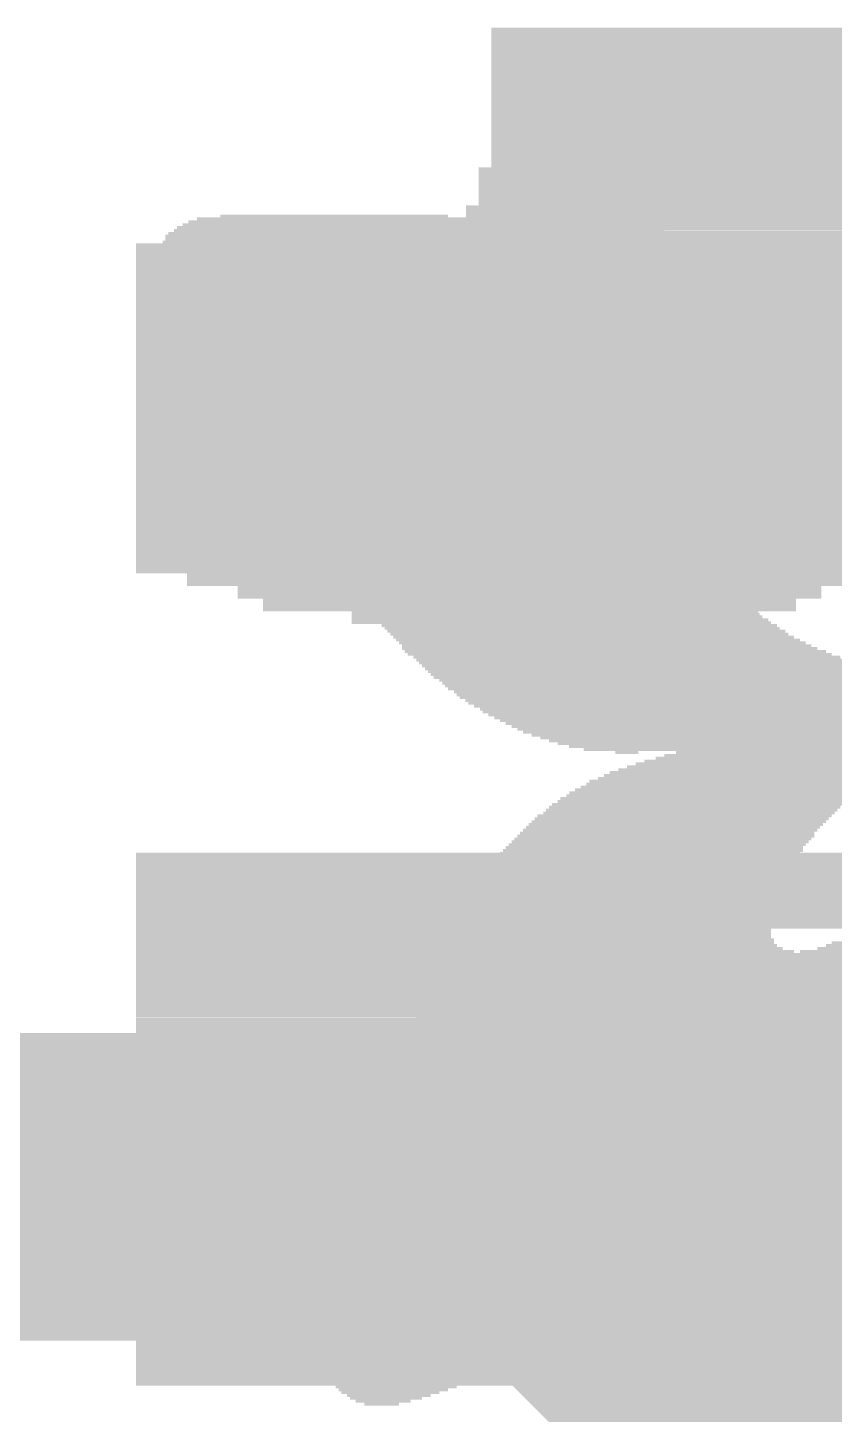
# Model space of a CAD drawing. Extents: x -0.2 to 25.6, y -0.2 to 38.2.
# Drawn here: x 2.891 to 3.956, y 4.653 to 6.484 of the extents above; entities that cross this region are included whole.
import ezdxf

# ---------------------------------------------------------------- set-up
doc = ezdxf.new("R2010")
doc.units = 0
for name, color, linetype in [('1', 12, 'CONTINUOUS'), ('21', 40, 'CONTINUOUS'), ('22', 6, 'CONTINUOUS')]:
    doc.layers.add(name, color=color, linetype=linetype)

# ---------------------------------------------------------------- blocks, each defined once
blk = doc.blocks.new('RECT')
blk.add_solid([(-0.5, -0.5), (0.5, -0.5), (-0.5, 0.5), (0.5, 0.5)])

msp = doc.modelspace()

# ---------------------------------------------------------------- linework, layer by layer
at = {"layer": '1', "const_width": 0.4064}
for points in [[(1.651, 4.953), (3.556, 4.953)], [(3.556, 4.953), (4.8786, 3.6304)]]:
    msp.add_lwpolyline(points, dxfattribs=at)
at = {"layer": '1', "const_width": 0.2032}
for points in [[(3.6278, 5.0248, 1), (3.4842, 4.8812)], [(3.556, 4.8514, 1), (3.556, 5.0546)]]:
    msp.add_lwpolyline(points, format="xyb", dxfattribs=at)

# ---------------------------------------------------------------- block references
at = {"layer": '21'}
for p, xscale, yscale in [((3.3909, 6.2281), 0.5754, 0.0038), ((3.3833, 6.2319), 0.5372, 0.0038), ((3.2957, 6.2357), 0.3009, 0.0038), ((3.4157, 6.209), 0.6858, 0.0038), ((3.4119, 6.2128), 0.6705, 0.0038), ((3.4081, 6.2167), 0.6477, 0.0039), ((3.4024, 6.2205), 0.6287, 0.0038), ((3.3985, 6.2243), 0.6058, 0.0038), ((3.4366, 6.19), 0.7506, 0.0038), ((3.429, 6.1976), 0.7278, 0.0038), ((3.4328, 6.1938), 0.7354, 0.0038), ((3.4252, 6.2014), 0.7124, 0.0038), ((3.4214, 6.2052), 0.6972, 0.0038), ((3.4481, 6.1747), 0.7887, 0.0038), ((3.4385, 6.1862), 0.762, 0.0038), ((3.4423, 6.1824), 0.7696, 0.0038), ((3.4462, 6.1786), 0.7773, 0.0039), ((3.4576, 6.1595), 0.8153, 0.0038), ((3.4614, 6.1557), 0.823, 0.0038), ((3.4519, 6.1671), 0.8039, 0.0038), ((3.4557, 6.1633), 0.8115, 0.0038), ((3.45, 6.1709), 0.7925, 0.0038), ((3.4671, 6.1443), 0.842, 0.0038), ((3.4633, 6.1519), 0.8268, 0.0038), ((3.4671, 6.1481), 0.8344, 0.0038), ((3.4709, 6.1405), 0.842, 0.0039), ((3.4728, 6.1366), 0.8458, 0.0038), ((3.4766, 6.1328), 0.8534, 0.0038), ((3.4786, 6.129), 0.8573, 0.0038), ((3.4805, 6.1252), 0.8611, 0.0038), ((3.4843, 6.1214), 0.8611, 0.0038), ((3.4862, 6.1176), 0.8649, 0.0038), ((3.4881, 6.1138), 0.8687, 0.0038), ((3.4919, 6.11), 0.8687, 0.0038), ((3.4938, 6.1062), 0.8725, 0.0038), ((3.4994, 6.0985), 0.8763, 0.0038), ((3.4976, 6.1024), 0.8725, 0.0039), ((3.5032, 6.0947), 0.8763, 0.0038), ((3.5072, 6.0909), 0.8763, 0.0038), ((3.5072, 6.0871), 0.8763, 0.0038), ((3.511, 6.0833), 0.8763, 0.0038), ((3.5148, 6.0795), 0.8763, 0.0038), ((3.5167, 6.0757), 0.8801, 0.0038), ((3.5186, 6.0719), 0.8763, 0.0038), ((3.5224, 6.0681), 0.8763, 0.0038), ((3.5243, 6.0643), 0.8801, 0.0039), ((3.5281, 6.0604), 0.8801, 0.0038), ((3.53, 6.0566), 0.8763, 0.0038), ((3.5356, 6.049), 0.8801, 0.0038), ((3.5338, 6.0528), 0.8763, 0.0038), ((3.5375, 6.0452), 0.8763, 0.0038), ((3.5413, 6.0414), 0.8763, 0.0038), ((3.5453, 6.0376), 0.8763, 0.0038), ((3.5453, 6.0338), 0.8763, 0.0038), ((3.5491, 6.03), 0.8763, 0.0038), ((3.5529, 6.0262), 0.8763, 0.0039), ((3.5529, 6.0223), 0.8763, 0.0038), ((3.5567, 6.0185), 0.8763, 0.0038), ((3.6729, 6.0147), 1.1011, 0.0038), ((3.6729, 6.0109), 1.0935, 0.0038), ((3.6729, 6.0071), 1.0935, 0.0038), ((3.6729, 6.0033), 1.0859, 0.0038), ((3.6747, 5.9995), 1.0821, 0.0038), ((3.6747, 5.9957), 1.0745, 0.0038), ((3.6747, 5.9919), 1.0745, 0.0038), ((3.6747, 5.9881), 1.0668, 0.0039), ((3.6766, 5.9842), 1.0629, 0.0038), ((3.6785, 5.9804), 1.0591, 0.0038), ((3.6766, 5.9766), 1.0553, 0.0038), ((3.6785, 5.9728), 1.0515, 0.0038), ((3.6785, 5.969), 1.0439, 0.0038), ((3.6785, 5.9652), 1.0439, 0.0038), ((3.6804, 5.9614), 1.0401, 0.0038), ((3.6804, 5.9576), 1.0325, 0.0038), ((3.6824, 5.9538), 1.0287, 0.0038), ((3.6824, 5.95), 1.0287, 0.0039), ((3.6843, 5.9461), 1.0249, 0.0038), ((3.6843, 5.9423), 1.0173, 0.0038), ((3.6862, 5.9385), 1.0135, 0.0038), ((3.6862, 5.9347), 1.0135, 0.0038), ((3.6881, 5.9309), 1.0096, 0.0038), ((3.6881, 5.9271), 1.002, 0.0038), ((3.69, 5.9233), 0.9982, 0.0038), ((3.69, 5.9195), 0.9982, 0.0038), ((3.6919, 5.9157), 0.9944, 0.0038), ((3.6938, 5.9119), 0.9906, 0.0039), ((3.6919, 5.908), 0.9868, 0.0038), ((3.6938, 5.9042), 0.983, 0.0038), ((3.6957, 5.9004), 0.9792, 0.0038), ((3.6976, 5.8966), 0.9754, 0.0038), ((3.6976, 5.8928), 0.9754, 0.0038), ((3.6995, 5.889), 0.9716, 0.0038), ((3.7014, 5.8852), 0.9678, 0.0038), ((3.7015, 5.8814), 0.9601, 0.0038), ((3.7015, 5.8776), 0.9601, 0.0038), ((3.7034, 5.8738), 0.9563, 0.0039), ((3.7053, 5.8699), 0.9525, 0.0038), ((3.7072, 5.8661), 0.9487, 0.0038), ((3.7072, 5.8623), 0.9487, 0.0038), ((3.709, 5.8585), 0.9449, 0.0038), ((3.7109, 5.8547), 0.9411, 0.0038), ((3.7128, 5.8509), 0.9373, 0.0038), ((3.7128, 5.8471), 0.9373, 0.0038), ((3.7147, 5.8433), 0.9335, 0.0038), ((3.7167, 5.8395), 0.9297, 0.0038), ((3.7167, 5.8357), 0.9297, 0.0039), ((3.5413, 5.8318), 0.5715, 0.0038), ((3.5357, 5.828), 0.5524, 0.0038), ((3.5338, 5.8242), 0.541, 0.0038), ((4.0253, 5.8318), 0.3124, 0.0038), ((4.0367, 5.828), 0.2896, 0.0038), ((4.0444, 5.8242), 0.2743, 0.0038), ((3.5319, 5.8204), 0.5372, 0.0038), ((3.5319, 5.8166), 0.5296, 0.0038), ((3.5338, 5.8128), 0.5258, 0.0038), ((3.5338, 5.809), 0.5182, 0.0038), ((3.5338, 5.8052), 0.5182, 0.0038), ((4.0501, 5.8204), 0.2629, 0.0038), ((4.0558, 5.8166), 0.2515, 0.0038), ((4.0614, 5.8128), 0.2401, 0.0038), ((4.0653, 5.809), 0.2324, 0.0038), ((3.5357, 5.8014), 0.5144, 0.0038), ((3.5376, 5.7976), 0.5106, 0.0039), ((3.5395, 5.7937), 0.5068, 0.0038), ((3.5395, 5.7899), 0.5068, 0.0038), ((3.5414, 5.7861), 0.503, 0.0038), ((3.5433, 5.7823), 0.4992, 0.0038), ((3.5452, 5.7785), 0.503, 0.0038), ((3.5472, 5.7747), 0.4991, 0.0038), ((3.551, 5.7709), 0.4991, 0.0038), ((3.5529, 5.7671), 0.4953, 0.0038), ((3.5548, 5.7633), 0.4991, 0.0038), ((3.5586, 5.7595), 0.4991, 0.0039), ((3.5605, 5.7556), 0.4953, 0.0038), ((3.5643, 5.7518), 0.4953, 0.0038), ((3.5662, 5.748), 0.4991, 0.0038), ((3.5699, 5.7442), 0.4991, 0.0038), ((3.5737, 5.7404), 0.4991, 0.0038), ((3.5776, 5.7366), 0.4991, 0.0038), ((3.5795, 5.7328), 0.503, 0.0038), ((3.5833, 5.729), 0.503, 0.0038), ((3.5872, 5.7252), 0.5029, 0.0038), ((3.5891, 5.7214), 0.5067, 0.0039), ((3.5929, 5.7175), 0.5067, 0.0038), ((3.5967, 5.7137), 0.5067, 0.0038), ((3.6024, 5.7099), 0.5105, 0.0038), ((3.6061, 5.7061), 0.5105, 0.0038), ((3.61, 5.7023), 0.5182, 0.0038), ((3.6138, 5.6985), 0.5182, 0.0038), ((3.6195, 5.6947), 0.522, 0.0038), ((3.6233, 5.6909), 0.522, 0.0038), ((3.629, 5.6871), 0.5258, 0.0038), ((3.6328, 5.6833), 0.5258, 0.0039), ((3.6386, 5.6794), 0.5295, 0.0038), ((3.6443, 5.6756), 0.5334, 0.0038), ((3.65, 5.6718), 0.5372, 0.0038), ((3.6557, 5.668), 0.541, 0.0038), ((3.6595, 5.6642), 0.5486, 0.0038), ((3.6672, 5.6604), 0.5563, 0.0038), ((3.6729, 5.6566), 0.5601, 0.0038), ((3.6824, 5.6528), 0.5639, 0.0038), ((3.6881, 5.649), 0.5677, 0.0038), ((3.6976, 5.6452), 0.5792, 0.0039), ((3.7072, 5.6413), 0.5905, 0.0038), ((3.7205, 5.6375), 0.6096, 0.0038), ((3.8748, 5.6337), 0.9106, 0.0038), ((3.8767, 5.6299), 0.9068, 0.0038), ((3.8786, 5.6261), 0.903, 0.0038), ((3.8824, 5.6223), 0.8954, 0.0038), ((3.8843, 5.6185), 0.8916, 0.0038), ((3.8862, 5.6147), 0.8878, 0.0038), ((3.89, 5.6109), 0.8878, 0.0038), ((3.8939, 5.6071), 0.8801, 0.0039), ((3.8977, 5.6032), 0.8801, 0.0038), ((3.9015, 5.5994), 0.8801, 0.0038), ((3.9091, 5.5956), 0.8801, 0.0038), ((3.9148, 5.5918), 0.8839, 0.0038), ((3.9224, 5.588), 0.884, 0.0038), ((3.9301, 5.5842), 0.8839, 0.0038), ((3.9396, 5.5804), 0.8953, 0.0038), ((3.9567, 5.5766), 0.9144, 0.0038), ((4.3777, 5.5728), 1.7412, 0.0038), ((4.3777, 5.569), 1.726, 0.0039), ((4.3796, 5.5651), 1.7145, 0.0038), ((4.3815, 5.5613), 1.703, 0.0038), ((4.3815, 5.5575), 1.6878, 0.0038), ((4.3834, 5.5537), 1.6764, 0.0038), ((4.3853, 5.5499), 1.6574, 0.0038), ((4.3891, 5.5461), 1.6421, 0.0038), ((4.3929, 5.5423), 1.6269, 0.0038), ((4.3948, 5.5385), 1.6078, 0.0038), ((4.4005, 5.5347), 1.5887, 0.0038), ((4.4063, 5.5309), 1.5621, 0.0039), ((3.6824, 5.527), 0.0305, 0.0038), ((3.871, 5.5118), 0.3543, 0.0038), ((3.8805, 5.5156), 0.3505, 0.0038), ((3.8939, 5.5194), 0.3467, 0.0038), ((3.9053, 5.5232), 0.3467, 0.0038), ((4.4653, 5.527), 1.4364, 0.0038), ((3.8348, 5.4966), 0.3657, 0.0038), ((3.8424, 5.5004), 0.3658, 0.0038), ((3.8519, 5.5042), 0.362, 0.0038), ((3.8615, 5.508), 0.3581, 0.0038), ((3.8024, 5.4775), 0.3772, 0.0038), ((3.8081, 5.4813), 0.3734, 0.0038), ((3.8157, 5.4851), 0.3734, 0.0038), ((3.8195, 5.4889), 0.3734, 0.0038), ((3.8291, 5.4928), 0.3695, 0.0039), ((3.7757, 5.4585), 0.3848, 0.0038), ((3.7814, 5.4623), 0.381, 0.0038), ((3.7852, 5.4661), 0.381, 0.0038), ((3.7929, 5.4699), 0.381, 0.0038), ((3.7967, 5.4737), 0.381, 0.0038), ((3.7548, 5.4394), 0.3887, 0.0038), ((3.7586, 5.4432), 0.3886, 0.0038), ((3.7643, 5.447), 0.3848, 0.0038), ((3.7681, 5.4508), 0.3848, 0.0038), ((3.7719, 5.4546), 0.3848, 0.0039), ((3.7357, 5.4204), 0.3886, 0.0038), ((3.7395, 5.4242), 0.3886, 0.0038), ((3.7433, 5.428), 0.3886, 0.0038), ((3.7471, 5.4318), 0.3886, 0.0038), ((3.751, 5.4356), 0.3887, 0.0038), ((3.7224, 5.4051), 0.3924, 0.0038), ((3.7262, 5.4089), 0.3924, 0.0038), ((3.73, 5.4127), 0.3924, 0.0038), ((3.7338, 5.4165), 0.3924, 0.0039), ((3.709, 5.3861), 0.3963, 0.0038), ((3.7128, 5.3937), 0.3963, 0.0038), ((3.7109, 5.3899), 0.3925, 0.0038), ((3.7167, 5.3975), 0.3963, 0.0038), ((3.7186, 5.4013), 0.3925, 0.0038), ((3.6938, 5.367), 0.3962, 0.0038), ((3.6995, 5.3746), 0.4, 0.0038), ((3.6976, 5.3708), 0.3962, 0.0038), ((3.7014, 5.3784), 0.3962, 0.0039), ((3.7052, 5.3823), 0.3962, 0.0038), ((3.6824, 5.348), 0.4039, 0.0038), ((3.6843, 5.3518), 0.4001, 0.0038), ((3.6881, 5.3594), 0.4, 0.0038), ((3.6881, 5.3556), 0.4, 0.0038), ((3.6919, 5.3632), 0.4, 0.0038), ((3.6729, 5.3289), 0.4077, 0.0038), ((3.6766, 5.3365), 0.4077, 0.0038), ((3.6747, 5.3327), 0.4039, 0.0038), ((3.6785, 5.3403), 0.4039, 0.0039), ((3.6804, 5.3442), 0.4001, 0.0038), ((3.6672, 5.3175), 0.4115, 0.0038), ((3.6672, 5.3137), 0.4115, 0.0038), ((3.6691, 5.3213), 0.4077, 0.0038), ((3.6729, 5.3251), 0.4077, 0.0038), ((3.6615, 5.2946), 0.4229, 0.0038), ((3.6634, 5.3022), 0.4191, 0.0039), ((3.6634, 5.2984), 0.4191, 0.0038), ((3.6653, 5.3099), 0.4153, 0.0038), ((3.6653, 5.3061), 0.4153, 0.0038), ((3.6595, 5.2794), 0.4344, 0.0038), ((3.6595, 5.2756), 0.4344, 0.0038), ((3.6595, 5.287), 0.4268, 0.0038), ((3.6595, 5.2832), 0.4268, 0.0038), ((3.6615, 5.2908), 0.4229, 0.0038), ((4.1263, 5.2756), 0.3467, 0.0038), ((3.871, 5.2565), 0.8801, 0.0038), ((3.669, 5.2641), 0.4686, 0.0039), ((3.8729, 5.2603), 0.8763, 0.0038), ((3.6595, 5.2718), 0.442, 0.0038), ((3.6633, 5.268), 0.4496, 0.0038), ((4.1091, 5.2641), 0.3962, 0.0039), ((4.1186, 5.268), 0.3696, 0.0038), ((4.1244, 5.2718), 0.3581, 0.0038), ((3.8748, 5.2375), 0.903, 0.0038), ((3.8748, 5.2451), 0.8953, 0.0038), ((3.8748, 5.2413), 0.8953, 0.0038), ((3.8729, 5.2527), 0.8839, 0.0038), ((3.8748, 5.2489), 0.8877, 0.0038), ((3.8786, 5.226), 0.9182, 0.0039), ((3.8805, 5.2222), 0.922, 0.0038), ((3.8767, 5.2337), 0.9068, 0.0038), ((3.8786, 5.2299), 0.9106, 0.0038), ((3.8881, 5.2032), 0.9525, 0.0038), ((3.8824, 5.2146), 0.9334, 0.0038), ((3.8843, 5.2108), 0.9372, 0.0038), ((3.8862, 5.207), 0.941, 0.0038), ((3.8824, 5.2184), 0.9258, 0.0038), ((3.8938, 5.1918), 0.9716, 0.0038), ((3.8995, 5.1879), 0.983, 0.0039), ((4.1071, 5.1841), 1.3983, 0.0038), ((3.8901, 5.1994), 0.9563, 0.0038), ((3.8939, 5.1956), 0.9639, 0.0038), ((4.1052, 5.1689), 1.4097, 0.0038), ((4.1071, 5.1651), 1.4135, 0.0038), ((4.1052, 5.1803), 1.4021, 0.0038), ((4.1071, 5.1765), 1.4059, 0.0038), ((4.1071, 5.1727), 1.4059, 0.0038), ((4.1052, 5.146), 1.4249, 0.0038), ((4.1052, 5.1575), 1.4173, 0.0038), ((4.1071, 5.1537), 1.4211, 0.0038), ((4.1071, 5.1498), 1.4211, 0.0039), ((4.1071, 5.1613), 1.4135, 0.0038), ((3.7605, 5.1346), 0.7429, 0.0038), ((3.7605, 5.1308), 0.7429, 0.0038), ((4.1072, 5.1422), 1.4288, 0.0038), ((4.1072, 5.1384), 1.4288, 0.0038), ((3.7548, 5.1118), 0.7467, 0.0039), ((3.7586, 5.1232), 0.7467, 0.0038), ((3.7567, 5.1194), 0.7429, 0.0038), ((3.7567, 5.1156), 0.7429, 0.0038), ((3.7605, 5.127), 0.7429, 0.0038), ((3.749, 5.0965), 0.7429, 0.0038), ((3.749, 5.0927), 0.7429, 0.0038), ((3.751, 5.1003), 0.7467, 0.0038), ((3.7529, 5.1079), 0.7429, 0.0038), ((3.7529, 5.1041), 0.7429, 0.0038), ((3.7433, 5.0737), 0.7468, 0.0039), ((3.7471, 5.0851), 0.7467, 0.0038), ((3.7452, 5.0813), 0.7429, 0.0038), ((3.7452, 5.0775), 0.7429, 0.0038), ((3.749, 5.0889), 0.7429, 0.0038), ((3.7395, 5.0622), 0.7468, 0.0038), ((3.7376, 5.0584), 0.743, 0.0038), ((3.7376, 5.0546), 0.743, 0.0038), ((3.7414, 5.0698), 0.743, 0.0038), ((3.7414, 5.066), 0.743, 0.0038), ((3.73, 5.0394), 0.743, 0.0038), ((3.73, 5.0356), 0.743, 0.0039), ((3.7338, 5.0508), 0.743, 0.0038), ((3.7338, 5.047), 0.743, 0.0038), ((3.7338, 5.0432), 0.743, 0.0038), ((3.7262, 5.0279), 0.743, 0.0038), ((3.7243, 5.0241), 0.7391, 0.0038), ((3.7243, 5.0203), 0.7391, 0.0038), ((3.7281, 5.0317), 0.7392, 0.0038), ((3.7147, 5.0051), 0.7353, 0.0038), ((3.7147, 5.0013), 0.7353, 0.0038), ((3.7205, 5.0165), 0.7391, 0.0038), ((3.7205, 5.0127), 0.7391, 0.0038), ((3.7186, 5.0089), 0.7353, 0.0038), ((3.7053, 4.9822), 0.7315, 0.0038), ((3.7109, 4.9936), 0.7353, 0.0038), ((3.709, 4.9898), 0.7315, 0.0038), ((3.7072, 4.986), 0.7277, 0.0038), ((3.7128, 4.9975), 0.7315, 0.0039), ((3.6977, 4.9708), 0.7239, 0.0038), ((3.6977, 4.967), 0.7239, 0.0038), ((3.6957, 4.9632), 0.72, 0.0038), ((3.7034, 4.9784), 0.7277, 0.0038), ((3.7015, 4.9746), 0.7239, 0.0038), ((3.6843, 4.9479), 0.7125, 0.0038), ((3.6824, 4.9441), 0.7087, 0.0038), ((3.69, 4.9555), 0.7163, 0.0038), ((3.6881, 4.9517), 0.7125, 0.0038), ((3.6919, 4.9594), 0.7201, 0.0039), ((3.6766, 4.9365), 0.7049, 0.0038), ((3.6747, 4.9327), 0.7011, 0.0038), ((3.6729, 4.9289), 0.6973, 0.0038), ((3.6804, 4.9403), 0.7049, 0.0038), ((3.6614, 4.9136), 0.6896, 0.0038), ((3.6595, 4.9098), 0.6858, 0.0038), ((3.669, 4.9251), 0.6972, 0.0038), ((3.6671, 4.9213), 0.6934, 0.0039), ((3.6652, 4.9174), 0.6896, 0.0038), ((3.6442, 4.8908), 0.6705, 0.0038), ((3.6538, 4.9022), 0.682, 0.0038), ((3.65, 4.8984), 0.6744, 0.0038), ((3.6481, 4.8946), 0.6706, 0.0038), ((3.6576, 4.906), 0.682, 0.0038), ((3.6348, 4.8793), 0.6591, 0.0038), ((3.631, 4.8755), 0.6515, 0.0038), ((3.6291, 4.8717), 0.6477, 0.0038), ((3.6404, 4.887), 0.6629, 0.0038), ((3.6386, 4.8832), 0.6591, 0.0039), ((3.6119, 4.8565), 0.6286, 0.0038), ((3.6081, 4.8527), 0.621, 0.0038), ((3.6234, 4.8679), 0.6439, 0.0038), ((3.6195, 4.8641), 0.6362, 0.0038), ((3.6176, 4.8603), 0.6324, 0.0038), ((3.6005, 4.8451), 0.6135, 0.0039), ((3.5966, 4.8412), 0.6058, 0.0038), ((3.5928, 4.8374), 0.5982, 0.0038), ((3.6043, 4.8489), 0.6134, 0.0038), ((3.5718, 4.8222), 0.5715, 0.0038), ((3.5662, 4.8184), 0.5601, 0.0038), ((3.5871, 4.8336), 0.5944, 0.0038), ((3.5814, 4.8298), 0.583, 0.0038), ((3.5776, 4.826), 0.5753, 0.0038), ((3.549, 4.807), 0.5334, 0.0039), ((3.5433, 4.8031), 0.522, 0.0038), ((3.5376, 4.7993), 0.5106, 0.0038), ((3.5624, 4.8146), 0.5525, 0.0038), ((3.5566, 4.8108), 0.541, 0.0038), ((3.5109, 4.7841), 0.4724, 0.0038), ((3.5052, 4.7803), 0.461, 0.0038), ((3.53, 4.7955), 0.5029, 0.0038), ((3.5243, 4.7917), 0.4915, 0.0038), ((3.5186, 4.7879), 0.4801, 0.0038), ((3.4728, 4.7612), 0.4038, 0.0038), ((3.4786, 4.765), 0.4153, 0.0038), ((3.4976, 4.7765), 0.4458, 0.0038), ((3.4919, 4.7727), 0.4343, 0.0038), ((3.4862, 4.7689), 0.4229, 0.0039), ((3.4671, 4.7574), 0.3924, 0.0038), ((3.4614, 4.7536), 0.381, 0.0038), ((3.4557, 4.7498), 0.3696, 0.0038), ((3.45, 4.746), 0.3581, 0.0038), ((3.4328, 4.7346), 0.3238, 0.0038), ((3.4443, 4.7422), 0.3467, 0.0038), ((3.4386, 4.7384), 0.3353, 0.0038), ((3.429, 4.7308), 0.3086, 0.0039), ((3.4233, 4.7269), 0.2972, 0.0038), ((3.4176, 4.7231), 0.2857, 0.0038), ((3.4119, 4.7193), 0.2743, 0.0038), ((3.4081, 4.7155), 0.2591, 0.0038), ((3.4024, 4.7117), 0.2477, 0.0038), ((3.3985, 4.7079), 0.2324, 0.0038), ((3.3947, 4.7041), 0.2172, 0.0038), ((3.389, 4.7003), 0.2058, 0.0038), ((3.3852, 4.6965), 0.1905, 0.0038), ((3.3814, 4.6927), 0.1753, 0.0039), ((3.3776, 4.6888), 0.16, 0.0038), ((3.3738, 4.685), 0.1447, 0.0038), ((3.37, 4.6812), 0.1295, 0.0038), ((3.3681, 4.6774), 0.1105, 0.0038), ((3.3643, 4.6736), 0.0953, 0.0038), ((3.3604, 4.6698), 0.0724, 0.0038), ((3.3586, 4.666), 0.0457, 0.0038)]:
    msp.add_blockref('RECT', p, dxfattribs=dict(at, xscale=xscale, yscale=yscale))
at = {"layer": '22', "rotation": 180}
for p, xscale, yscale in [((3.822, 6.476), 0.6371, 0.0168), ((3.822, 6.4592), 0.6371, 0.0168), ((3.822, 6.4425), 0.6371, 0.0167), ((3.822, 6.4257), 0.6371, 0.0168), ((3.822, 6.4089), 0.6371, 0.0168), ((3.822, 6.3921), 0.6371, 0.0167), ((3.822, 6.3754), 0.6371, 0.0168), ((3.822, 6.3586), 0.6371, 0.0167), ((3.822, 6.3419), 0.6371, 0.0168), ((3.822, 6.3251), 0.6371, 0.0168), ((3.822, 6.3083), 0.6371, 0.0167), ((3.8136, 6.2916), 0.6538, 0.0168), ((3.8136, 6.2748), 0.6538, 0.0168), ((3.8136, 6.258), 0.6538, 0.0167), ((3.8052, 6.2413), 0.6706, 0.0168), ((3.7968, 6.2245), 0.6874, 0.0168), ((3.7717, 6.2077), 0.7377, 0.0167), ((3.5873, 6.191), 1.1065, 0.0168), ((3.5873, 6.1743), 1.1065, 0.0167), ((3.5873, 6.1575), 1.1065, 0.0168), ((3.5873, 6.1407), 1.1065, 0.0168), ((3.5873, 6.124), 1.1065, 0.0167), ((3.5873, 6.1072), 1.1065, 0.0168), ((3.5873, 6.0904), 1.1065, 0.0168), ((3.5873, 6.0737), 1.1065, 0.0167), ((3.5873, 6.0569), 1.1065, 0.0168), ((3.5789, 6.0401), 1.0897, 0.0168), ((3.5789, 6.0234), 1.0897, 0.0167), ((3.5789, 6.0066), 1.0897, 0.0168), ((3.5789, 5.9898), 1.0897, 0.0168), ((3.5789, 5.9731), 1.0897, 0.0167), ((3.5705, 5.9563), 1.0729, 0.0168), ((3.5705, 5.9396), 1.0729, 0.0167), ((3.5705, 5.9228), 1.0729, 0.0168), ((3.5705, 5.906), 1.0729, 0.0168), ((3.5621, 5.8893), 1.0562, 0.0167), ((3.5621, 5.8725), 1.0562, 0.0168), ((3.5537, 5.8557), 1.0394, 0.0168), ((3.5453, 5.839), 1.0226, 0.0167), ((3.5453, 5.8222), 1.0226, 0.0168), ((3.537, 5.8054), 1.0059, 0.0168), ((3.5202, 5.7887), 0.9723, 0.0167), ((3.5202, 5.7719), 0.9723, 0.0168), ((3.537, 5.7552), 0.8717, 0.0167), ((3.5537, 5.7384), 0.7712, 0.0168), ((3.5537, 5.7216), 0.7041, 0.0168), ((3.5873, 5.7049), 0.5365, 0.0167), ((3.6208, 5.6881), 0.2012, 0.0168), ((10.033, 5.3863), 13.998, 0.0168), ((10.033, 5.3696), 13.998, 0.0167), ((10.033, 5.3528), 13.998, 0.0168), ((10.033, 5.3361), 13.998, 0.0167), ((10.033, 5.3193), 13.998, 0.0168), ((10.033, 5.3025), 13.998, 0.0168), ((3.3777, 5.2858), 0.6874, 0.0167), ((3.3609, 5.269), 0.6538, 0.0168), ((3.3441, 5.2522), 0.6203, 0.0168), ((3.3441, 5.2355), 0.6203, 0.0167), ((3.3357, 5.2187), 0.6035, 0.0168), ((3.3357, 5.2019), 0.6035, 0.0168), ((3.3274, 5.1852), 0.5868, 0.0167), ((3.8723, 5.1852), 0.3017, 0.0167), ((3.3274, 5.1684), 0.5868, 0.0168), ((3.8723, 5.1684), 0.3017, 0.0168), ((3.3274, 5.1516), 0.5868, 0.0168), ((3.8723, 5.1516), 0.3017, 0.0168), ((3.3274, 5.1349), 0.5868, 0.0167), ((3.8723, 5.1349), 0.3017, 0.0167), ((3.3274, 5.1181), 0.5868, 0.0168), ((3.8723, 5.1181), 0.3017, 0.0168), ((3.3274, 5.1014), 0.5868, 0.0167), ((3.5286, 5.0846), 0.9891, 0.0168), ((3.8723, 5.1014), 0.3017, 0.0167), ((3.5286, 5.0678), 0.9891, 0.0168), ((3.5286, 5.0511), 0.9891, 0.0167), ((3.5286, 5.0343), 0.9891, 0.0168), ((3.5202, 5.0175), 0.9723, 0.0168), ((3.495, 5.0008), 0.922, 0.0167), ((3.4364, 4.984), 0.8047, 0.0168), ((3.3609, 4.9672), 0.6538, 0.0168), ((3.3441, 4.9505), 0.6203, 0.0167), ((3.3357, 4.9337), 0.6035, 0.0168), ((3.3274, 4.9169), 0.5868, 0.0167), ((3.3274, 4.9002), 0.5868, 0.0168), ((3.3274, 4.8834), 0.5868, 0.0168), ((4.2327, 4.8834), 0.9555, 0.0168), ((4.283, 4.9002), 0.8549, 0.0168), ((3.3274, 4.8666), 0.5868, 0.0167), ((4.2159, 4.8666), 0.989, 0.0167), ((3.3274, 4.8499), 0.5868, 0.0168), ((4.2159, 4.8499), 0.989, 0.0168), ((3.3274, 4.8331), 0.5868, 0.0168), ((4.2075, 4.8331), 1.0058, 0.0168), ((3.319, 4.8163), 0.57, 0.0167), ((4.2075, 4.8163), 1.0058, 0.0167), ((3.319, 4.7996), 0.57, 0.0168), ((3.8723, 4.7996), 0.3353, 0.0168), ((3.319, 4.7828), 0.57, 0.0168), ((3.8723, 4.7828), 0.3353, 0.0168), ((3.3274, 4.766), 0.5868, 0.0167), ((3.8723, 4.766), 0.3353, 0.0167), ((3.3274, 4.7493), 0.5868, 0.0168), ((3.8723, 4.7493), 0.3353, 0.0168), ((3.3274, 4.7325), 0.5868, 0.0168), ((3.8723, 4.7325), 0.3353, 0.0168), ((3.3274, 4.7157), 0.5868, 0.0167), ((3.8807, 4.7157), 0.3185, 0.0167), ((3.3274, 4.699), 0.5868, 0.0168), ((3.8723, 4.699), 0.3017, 0.0168)]:
    msp.add_blockref('RECT', p, dxfattribs=dict(at, xscale=xscale, yscale=yscale))

doc.saveas('drawing.dxf')
